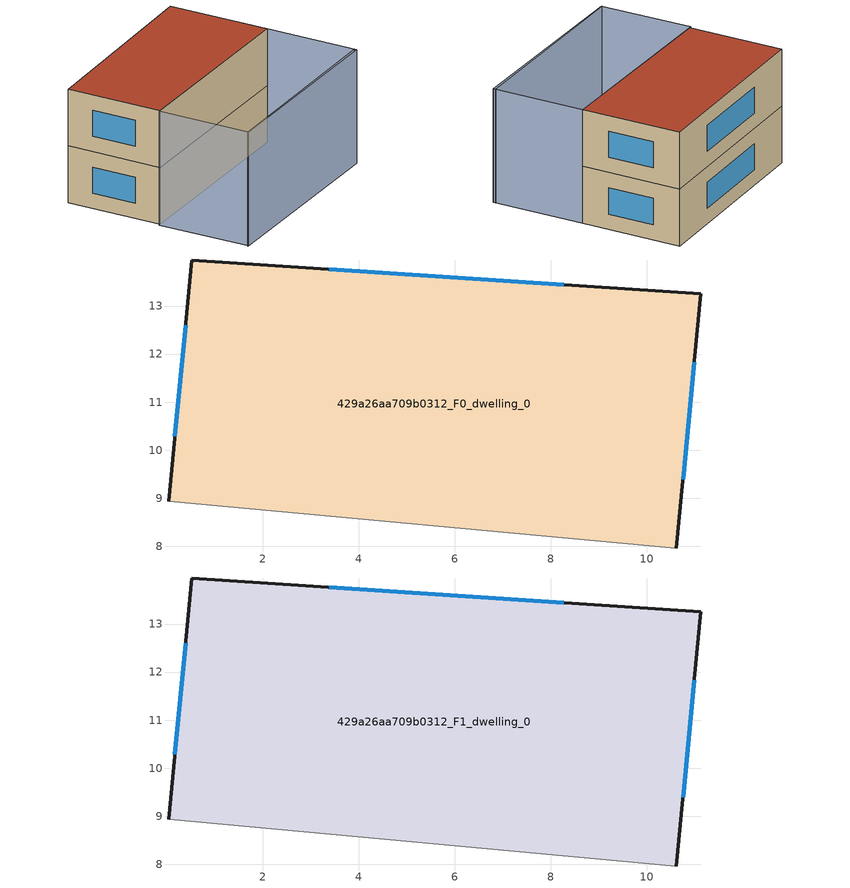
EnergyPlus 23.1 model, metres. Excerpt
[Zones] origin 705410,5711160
429a26aa709b0312_F0_dwelling_0
 floor ground (EU_floor_Construction): 11.12,13.25 10.61,7.96 0.04,8.94 0.53,13.96 z0
 wall outside (EU_wall_Construction): 10.61,7.96 11.12,13.25 0.53,13.96 0.04,8.94 z0:3
 wall adiabatic (EU_wall_Construction): 0.04,8.94 10.61,7.96 z0:3
 window (EU_Window_Construction): 0.4,12.6 0.17,10.29 / 8.27,13.44 3.38,13.77 / 10.75,9.39 10.99,11.82 z0.81:2.19
429a26aa709b0312_F1_dwelling_0
 floor to 429a26aa709b0312_F0_dwelling_0 (EU_floor_Construction): 11.12,13.25 10.61,7.96 0.04,8.94 0.53,13.96 z3
 wall outside (EU_wall_Construction): 10.61,7.96 11.12,13.25 0.53,13.96 0.04,8.94 z3:6
 wall adiabatic (EU_wall_Construction): 0.04,8.94 10.61,7.96 z3:6
 window (EU_Window_Construction): 0.4,12.6 0.17,10.29 / 8.27,13.44 3.38,13.77 / 10.75,9.39 10.99,11.82 z3.81:5.19
 roof outside (EU_roof_Construction): 10.61,7.96 11.12,13.25 0.53,13.96 0.04,8.94 z6
shading: -0.52,4.12 10.19,3.22 / -0.03,8.94 10.62,7.96 / 10.62,7.96 10.17,3.09 / 10.17,3.09 -0.48,4.07 / -0.48,4.07 -0.03,8.94 z0:6
[Building]
EU S2 Campaign: North Axis=0; Terrain=City; Solar Distribution=FullExterior
[Site:Location]
London: Latitude=51.5; Longitude=-0.5; Time Zone=0; Elevation=25
[SizingPeriod:WeatherFileDays]
AnnualSizingPeriod: Begin Month=1; Begin Day of Month=1; End Month=12; End Day of Month=31; Day of Week for Start Day=Monday; Use Weather File Daylight Saving Period=No; Use Weather File Rain and Snow Indicators=No
[MATERIAL]
EU_InternalMass_Material: Roughness=MediumRough; Thickness=0.1; Conductivity=1; Density=1800; Specific Heat=900; Thermal Absorptance=0.9; Solar Absorptance=0.7; Visible Absorptance=0.7
[MATERIAL:NOMASS] Roughness=MediumRough; Thermal Absorptance=0.9; Solar Absorptance=0.7; Visible Absorptance=0.7
Name | Thermal Resistance
EU_wall_NoMass | 0.555556
EU_roof_NoMass | 0.510204
EU_floor_NoMass | 1.68919
[WINDOWMATERIAL:SIMPLEGLAZINGSYSTEM]
EU_Window_SimpleGlazing: UFactor=3.96; Solar Heat Gain Coefficient=0.85; Visible Transmittance=0.85
[CONSTRUCTION]
EU_wall_Construction: EU_wall_NoMass
EU_roof_Construction: EU_roof_NoMass
EU_floor_Construction: EU_floor_NoMass
EU_Window_Construction: EU_Window_SimpleGlazing
EU_InternalMass_Construction: EU_InternalMass_Material
[ZONE] Type=1; Multiplier=1; Ceiling Height=autocalculate; Volume=164.919; Floor Area=autocalculate; Part of Total Floor Area=Yes
429a26aa709b0312_F0_dwelling_0; 429a26aa709b0312_F1_dwelling_0
[INTERNALMASS] Construction=EU_InternalMass_Construction; Surface Area=54.9731
Name | Zone or ZoneList
429a26aa709b0312_F0_dwelling_0_EU_InternalMass | 429a26aa709b0312_F0_dwelling_0
429a26aa709b0312_F1_dwelling_0_EU_InternalMass | 429a26aa709b0312_F1_dwelling_0
[OTHEREQUIPMENT] Fuel Type=Electricity; Design Level Calculation Method=Watts/Area; Power per Zone Floor Area=1; Fraction Latent=0; Fraction Radiant=0; Fraction Lost=0; Carbon Dioxide Generation Rate=0; EndUse Subcategory=EU_Step8_InternalGains
Name | Zone or ZoneList or Space or SpaceList | Schedule
EU_Step8_InternalGain_429a26aa709b0312_F0_dwelling_0_f000 | 429a26aa709b0312_F0_dwelling_0 | EU_Step8_GainSchedule_429a26aa709b0312_F0_dwelling_0_f000
EU_Step8_InternalGain_429a26aa709b0312_F1_dwelling_0_f000 | 429a26aa709b0312_F1_dwelling_0 | EU_Step8_GainSchedule_429a26aa709b0312_F1_dwelling_0_f000
[ZONEVENTILATION:DESIGNFLOWRATE] Schedule=EU_AlwaysOn; Design Flow Rate Calculation Method=AirChanges/Hour; Air Changes per Hour=0.48; Ventilation Type=Natural; Fan Pressure Rise=0; Fan Total Efficiency=1; Constant Term Coefficient=1; Temperature Term Coefficient=0; Velocity Term Coefficient=0; Velocity Squared Term Coefficient=0; Minimum Indoor Temperature=-100; Maximum Indoor Temperature=100; Delta Temperature=-100; Minimum Outdoor Temperature=-100; Maximum Outdoor Temperature=100; Maximum Wind Speed=40
Name | Zone or ZoneList or Space or SpaceList
EU_ConstantAir_429a26aa709b0312_F0_dwelling_0 | 429a26aa709b0312_F0_dwelling_0
EU_ConstantAir_429a26aa709b0312_F1_dwelling_0 | 429a26aa709b0312_F1_dwelling_0
[HVACTEMPLATE:THERMOSTAT] Constant Heating Setpoint=20; Constant Cooling Setpoint=50
EU_HeatOnly_429a26aa709b0312_F0_dwelling_0; EU_HeatOnly_429a26aa709b0312_F1_dwelling_0
[HVACTEMPLATE:ZONE:IDEALLOADSAIRSYSTEM] System Availability Schedule=EU_AlwaysOn; Maximum Heating Supply Air Temperature=50; Minimum Cooling Supply Air Temperature=13; Maximum Heating Supply Air Humidity Ratio=0.0156; Minimum Cooling Supply Air Humidity Ratio=0.0077; Heating Limit=NoLimit; Cooling Limit=NoLimit; Heating Availability Schedule=EU_AlwaysOn; Cooling Availability Schedule=EU_CoolingOff; Dehumidification Control Type=ConstantSensibleHeatRatio; Cooling Sensible Heat Ratio=0.7; Dehumidification Setpoint=60; Humidification Control Type=None; Humidification Setpoint=30; Outdoor Air Method=None; Outdoor Air Flow Rate per Person=0.00944; Outdoor Air Flow Rate per Zone Floor Area=0; Outdoor Air Flow Rate per Zone=0; Demand Controlled Ventilation Type=None; Outdoor Air Economizer Type=NoEconomizer; Heat Recovery Type=None; Sensible Heat Recovery Effectiveness=0.7; Latent Heat Recovery Effectiveness=0.65
Name | Template Thermostat
429a26aa709b0312_F0_dwelling_0 | EU_HeatOnly_429a26aa709b0312_F0_dwelling_0
429a26aa709b0312_F1_dwelling_0 | EU_HeatOnly_429a26aa709b0312_F1_dwelling_0
[SIZING:ZONE] Zone Cooling Design Supply Air Temperature Input Method=SupplyAirTemperature; Zone Cooling Design Supply Air Temperature=13; Zone Heating Design Supply Air Temperature Input Method=SupplyAirTemperature; Zone Heating Design Supply Air Temperature=50; Zone Cooling Design Supply Air Humidity Ratio=0.008; Zone Heating Design Supply Air Humidity Ratio=0.008; Cooling Design Air Flow Method=DesignDay; Cooling Design Air Flow Rate=0; Cooling Minimum Air Flow per Zone Floor Area=0.000762; Cooling Minimum Air Flow=0; Cooling Minimum Air Flow Fraction=0.2; Heating Design Air Flow Method=DesignDay; Heating Design Air Flow Rate=0; Heating Maximum Air Flow per Zone Floor Area=0.002032; Heating Maximum Air Flow=0.141576; Heating Maximum Air Flow Fraction=0.3; Account for Dedicated Outdoor Air System=No; Dedicated Outdoor Air System Control Strategy=NeutralSupplyAir; Dedicated Outdoor Air Low Setpoint Temperature for Design=autosize; Dedicated Outdoor Air High Setpoint Temperature for Design=autosize; Zone Load Sizing Method=Sensible Load Only No Latent Load; Zone Latent Cooling Design Supply Air Humidity Ratio Input Method=HumidityRatioDifference; Zone Cooling Design Supply Air Humidity Ratio Difference=0.005; Zone Latent Heating Design Supply Air Humidity Ratio Input Method=HumidityRatioDifference; Zone Humidification Design Supply Air Humidity Ratio Difference=0.005
429a26aa709b0312_F0_dwelling_0; 429a26aa709b0312_F1_dwelling_0
[SCHEDULE:CONSTANT]
Name | Hourly Value
EU_AlwaysOn | 1
EU_CoolingOff | 0
[SCHEDULE:FILE] Column Number=1; Rows to Skip at Top=0; Number of Hours of Data=8760; Column Separator=Comma; Interpolate to Timestep=No; Minutes per Item=60; Adjust Schedule for Daylight Savings=Yes
Name | File
EU_Step8_GainSchedule_429a26aa709b0312_F0_dwelling_0_f000 | ../../schedules/429a26aa709b0312/429a26aa709b0312_F0_dwelling_0_f000_gain.csv
EU_Step8_GainSchedule_429a26aa709b0312_F1_dwelling_0_f000 | ../../schedules/429a26aa709b0312/429a26aa709b0312_F1_dwelling_0_f000_gain.csv
